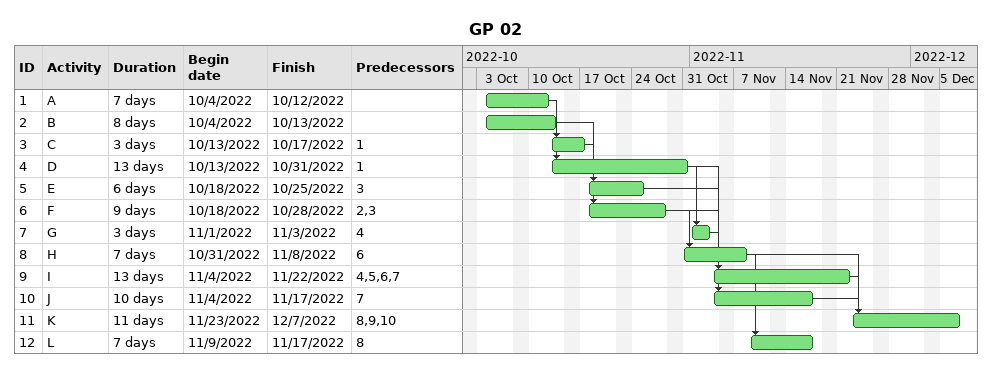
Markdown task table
GP 02

| ID | Task | Duration | Start | Finish | Predecessors |
|---|---|---|---|---|---|
| 1 | A | 7d | 2022-10-04 | 2022-10-12 |  |
| 2 | B | 8d | 2022-10-04 | 2022-10-13 |  |
| 3 | C | 3d | 2022-10-13 | 2022-10-17 | 1 |
| 4 | D | 13d | 2022-10-13 | 2022-10-31 | 1 |
| 5 | E | 6d | 2022-10-18 | 2022-10-25 | 3 |
| 6 | F | 9d | 2022-10-18 | 2022-10-28 | 2, 3 |
| 7 | G | 3d | 2022-11-01 | 2022-11-03 | 4 |
| 8 | H | 7d | 2022-10-31 | 2022-11-08 | 6 |
| 9 | I | 13d | 2022-11-04 | 2022-11-22 | 4, 5, 6, 7 |
| 10 | J | 10d | 2022-11-04 | 2022-11-17 | 7 |
| 11 | K | 11d | 2022-11-23 | 2022-12-07 | 8, 9, 10 |
| 12 | L | 7d | 2022-11-09 | 2022-11-17 | 8 |
